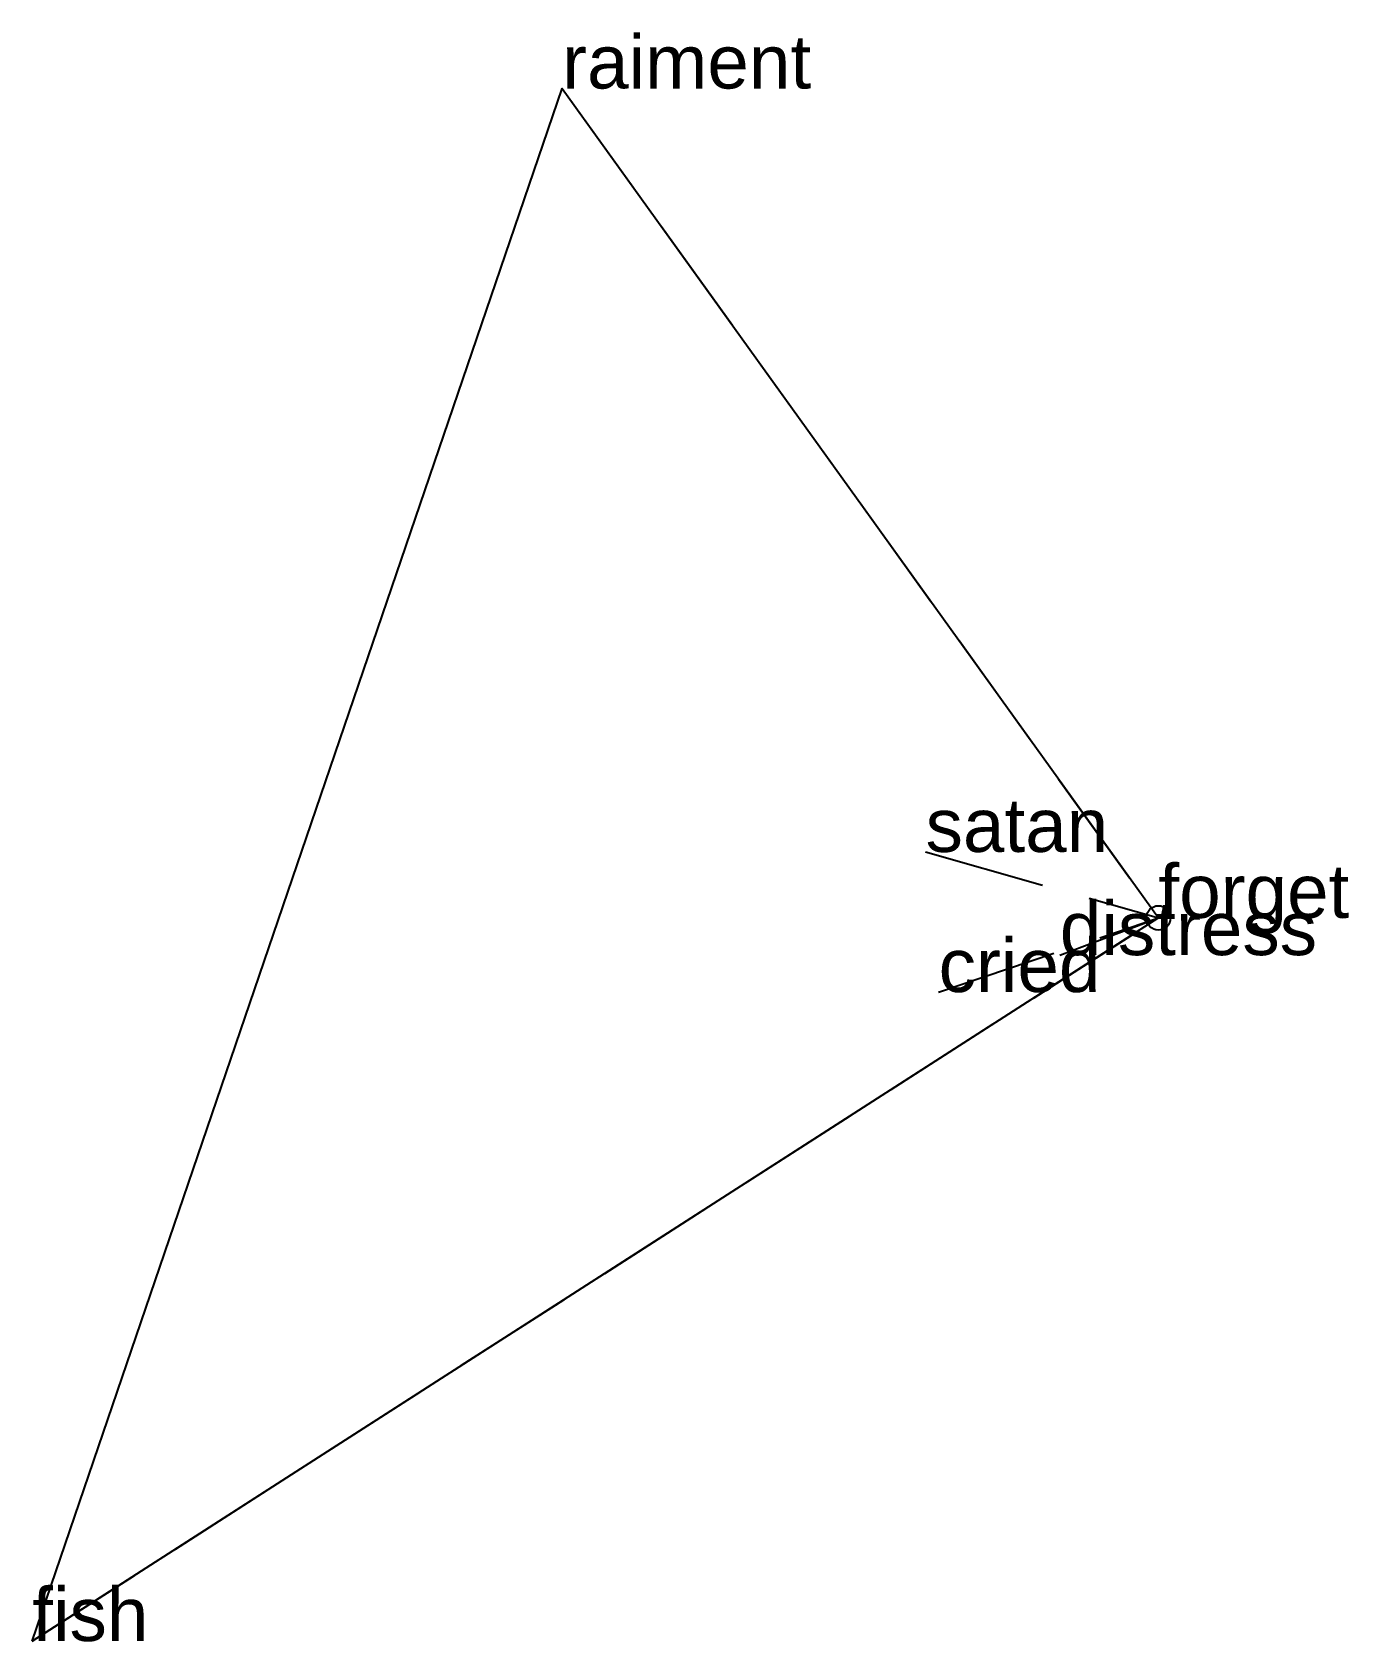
# Model space of a CAD drawing. Extents: x -2.32 to 0.39, y -1.49 to 1.82.
import ezdxf

# ---------------------------------------------------------------- set-up
doc = ezdxf.new("R2010")
doc.units = 0
doc.linetypes.add('DASHED2', pattern=[0.3, 0.25, -0.05])
doc.layers.add('TEXT', color=1, linetype='CONTINUOUS')
doc.styles.get("Standard").update_dxf_attribs({"font": 'arial.ttf'})

msp = doc.modelspace()

# ---------------------------------------------------------------- linework, layer by layer
at = {"linetype": 'DASHED2'}
for p in [(-1.227, 1.7063), (-0.4791, 0.1357), (-2.3175, -1.4877), (-0.4523, -0.1526), (-0.2029, -0.0766), (0, 0)]:
    msp.add_line(p, (0, 0), dxfattribs=at)
msp.add_circle((0, 0), 0.025)
at = {"layer": 'OUTLINE', "linetype": 'CONTINUOUS'}
msp.add_polyline3d([(-2.3175, -1.4877, 0), (-1.227, 1.7063, 0), (0, 0, 0), (-2.3175, -1.4877, 0)], close=True, dxfattribs=at)

# ---------------------------------------------------------------- texts
at = {"layer": 'TEXT'}
for s, p in [('raiment', (-1.227, 1.7063)), ('satan', (-0.4791, 0.1357)), ('forget', (0, 0)), ('distress', (-0.2029, -0.0766)), ('cried', (-0.4523, -0.1526)), ('fish', (-2.3175, -1.4877))]:
    msp.add_text(s, height=0.11, dxfattribs=at).set_placement(p)

doc.saveas('drawing.dxf')
